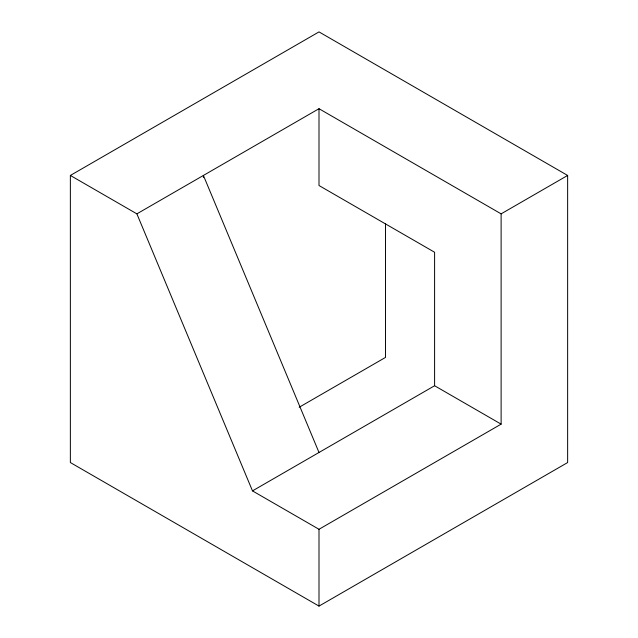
<?xml version="1.0" encoding="UTF-8"?>
<svg xmlns="http://www.w3.org/2000/svg" width="638" height="638" viewBox="0 0 638 638"><rect width="100%" height="100%" fill="white"/><g stroke="black" fill="none" stroke-linecap="round" stroke-linejoin="round"><path stroke-width="0.96" d="M70.363 175.45L319 31.9L567.637 175.45L567.637 462.55L319 606.1L70.363 462.55L70.363 175.45L136.883 213.858L252.481 490.885L319 529.285L501.117 424.142L501.117 213.858L319 108.707L136.883 213.858M501.117 213.858L567.637 175.45M299.206 407.235L385.519 357.408L385.519 223.858M252.481 490.885L434.598 385.743L501.117 424.142M319 452.478L203.402 175.45L203.402 177.436M434.598 385.743L434.598 252.257L319 185.522L319 108.707M319 529.285L319 606.1"/></g></svg>
